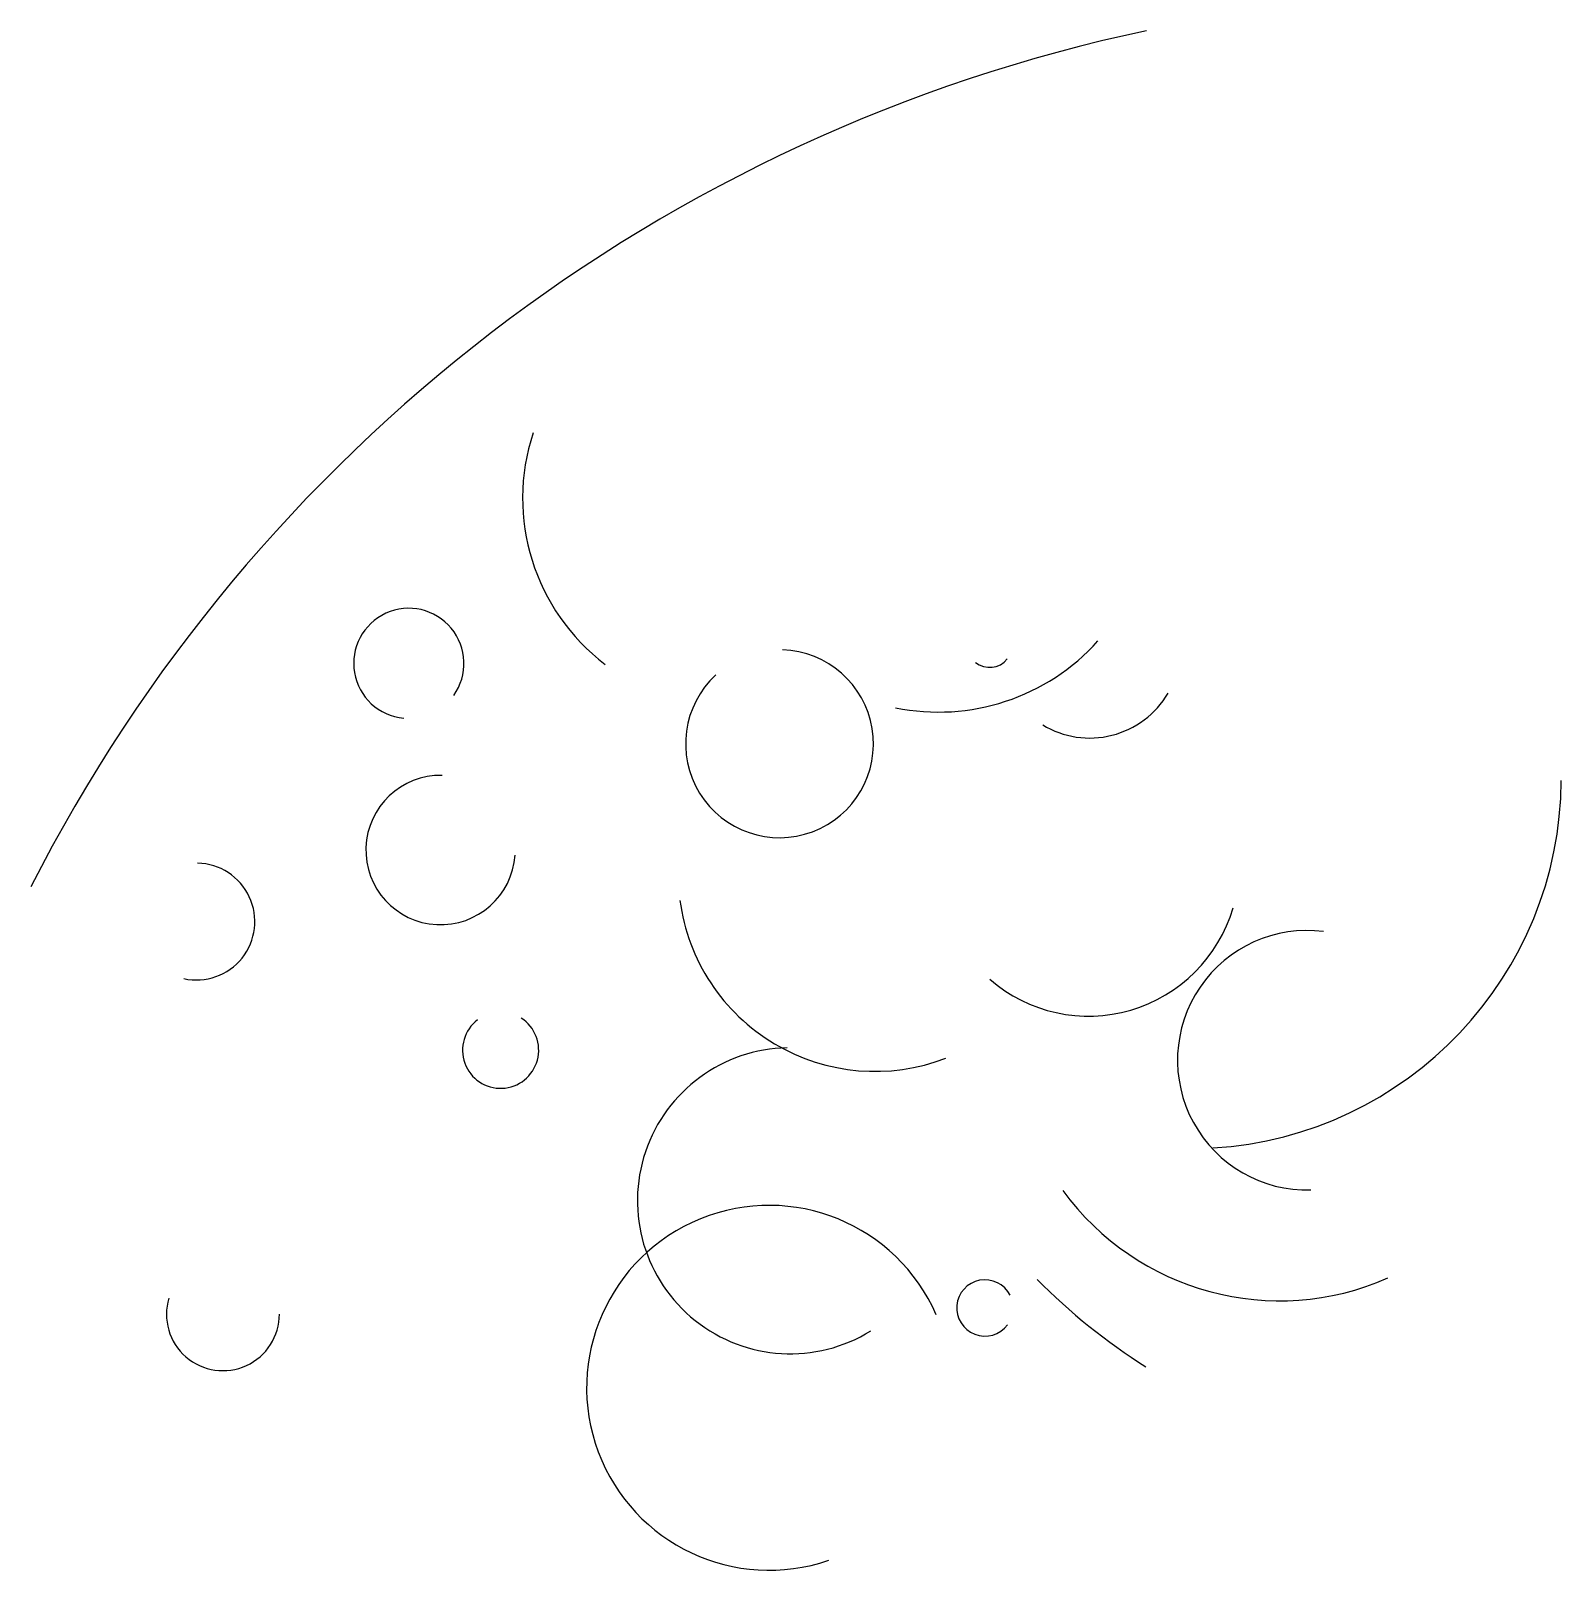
# Model space of a CAD drawing. Header units: inches. Extents: x -511 to 603, y -942 to 178.
import ezdxf

# ---------------------------------------------------------------- set-up
doc = ezdxf.new("R2010")
doc.units = ezdxf.units.IN
doc.header["$MEASUREMENT"] = 0

msp = doc.modelspace()

# ---------------------------------------------------------------- linework, layer by layer
for centre, radius, start, end in [((547.4, -983), 1187.1, 101.9815, 153.0318), ((-0.9, -161.8), 151.9, 161.7508, 232.798), ((-235.6, -282), 40.1, 324.5497, 264.6488), ((34.1, -340.5), 68.3, 132.8227, 88.1761), ((186.9, -268.4), 16.5, 231.1964, 321.1964), ((-212.5, -417.8), 54.3, 88.8201, 356.1043), ((333.1, -365.3), 269.7, 273.4626, 359.6213), ((-390.1, -469.8), 42.5, 257.5622, 88.9132), ((103.5, -435.7), 143.1, 187.4984, 291.1338), ((258.9, -429.1), 109.5, 228.9316, 343.6604), ((418, -570.7), 94.4, 82.7696, 271.6202), ((-168.8, -563.4), 27.7, 127.2971, 57.3882), ((42, -672.9), 111.3, 91.153, 301.7226), ((397.9, -550.7), 195, 216.0232, 293.8095), ((26.5, -809), 132.7, 23.5509, 289.0843), ((183.5, -750.9), 20.5, 26.6519, 323.1949), ((542.4, -412), 451.9, 224.7426, 237.6502), ((-370.8, -755.4), 41.1, 163.5801, 0.0635)]:
    msp.add_arc(centre, radius, start, end)
at = {"color": 2}
msp.add_arc((149.7, -161.3), 156.1, 258.4277, 318.0274, dxfattribs=at)
at = {"color": 1}
msp.add_arc((259.8, -270.3), 66, 238.7204, 329.5834, dxfattribs=at)

doc.saveas('drawing.dxf')
